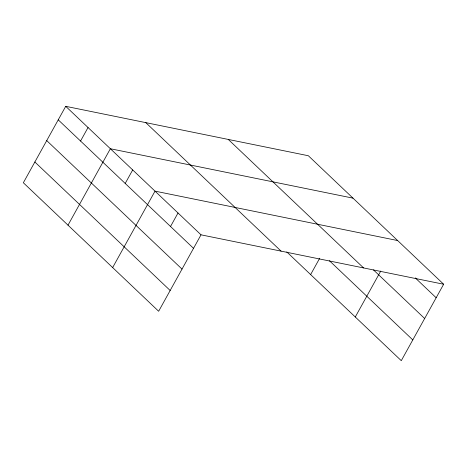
<?xml version="1.0" encoding="UTF-8"?>
<svg xmlns="http://www.w3.org/2000/svg" width="467" height="467" viewBox="0 0 467 467"><rect width="100%" height="100%" fill="white"/><g stroke="black" fill="none" stroke-linecap="round" stroke-linejoin="round"><path stroke-width="0.7" d="M443.65 284.24L308.348 155.745L65.719 106.324L23.35 182.76L158.652 311.256L201.014 234.825L443.65 284.24L401.281 360.676L286.75 251.9M80.552 141.034L88.041 127.532M68.001 225.164L110.364 148.734L352.999 198.148M125.203 183.438L132.692 169.935M112.646 267.568L155.015 191.137L397.651 240.552M170.531 226.489L178.015 212.981M310.631 274.578L319.702 258.216M355.282 316.982L380.745 271.047M415.251 277.888L436.16 297.748M373.46 269.891L424.655 318.512M228.281 139.435L363.583 267.935M329.41 260.714L412.793 339.906M145.786 122.634L281.087 251.135M65.719 106.324L201.014 234.825M58.229 119.832L193.531 248.333M46.718 140.596L182.019 269.097M34.862 161.991L170.163 290.492"/></g></svg>
